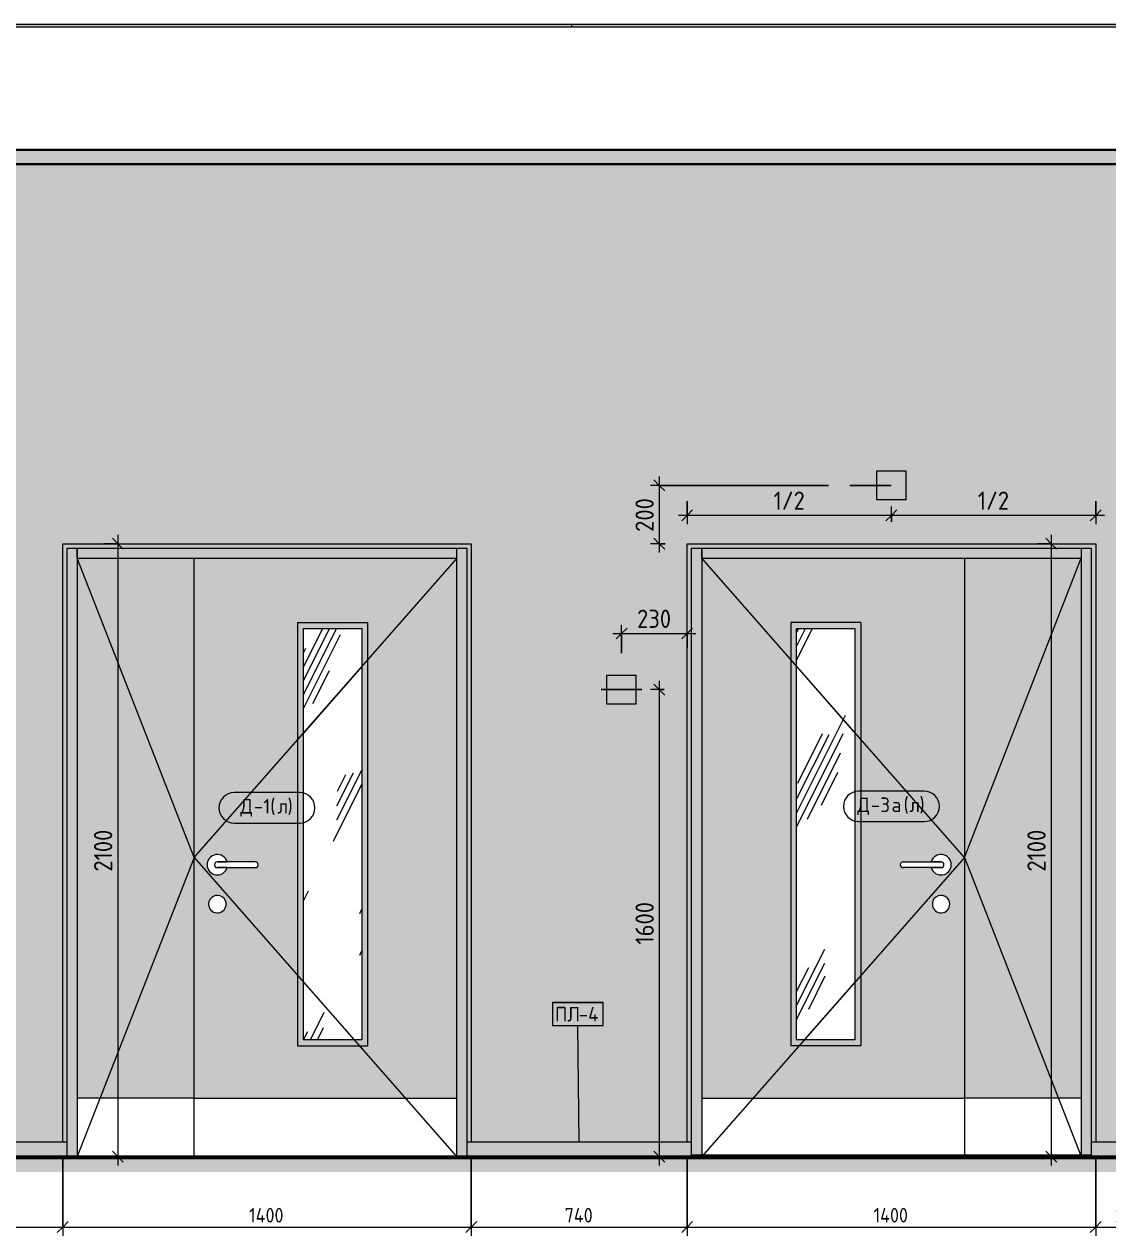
# Model space of a CAD drawing. Header units: millimetres. Extents: x 80461 to 154144, y -1987 to 15370.
# Drawn here: x 126409 to 130122, y 8129 to 12280 of the extents above; entities that cross this region are included whole.
import ezdxf

# ---------------------------------------------------------------- set-up
doc = ezdxf.new("R2010")
doc.units = ezdxf.units.MM
for name, color, linetype, lineweight in [('A-ANNO-DIMS', 7, 'Continuous', 9), ('A-ANNO-DIMS-25', 7, 'Continuous', 9), ('A-DETL', 7, 'Continuous', 9), ('A-DOOR', 7, 'Continuous', 9), ('A-DOOR-FRAM-1', 7, 'Continuous', 9), ('A-DOOR-IDEN', 7, 'Continuous', 9), ('A-FLOR', 7, 'Continuous', 9), ('A-GENM', 7, 'Continuous', 9), ('A-GENM-IDEN', 7, 'Continuous', 9), ('A-WALL-PATT', 7, 'Continuous', 9), ('I-WALL', 7, 'Continuous', 9), ('Ограждение', 7, 'Continuous', 9), ('Поручни', 7, 'Continuous', 9)]:
    doc.layers.add(name, color=color, linetype=linetype, lineweight=lineweight)
for name, color, linetype, lineweight, true_color in [('A-CLNG-1', 7, 'Continuous', 9, 0x787878), ('A-CLNG-FNSH-1', 7, 'Continuous', 30, 0x3c3c3c), ('A-FLOR-1', 7, 'Continuous', 9, 0x787878), ('A-FLOR-FNSH-2', 7, 'Continuous', 30, 0x3c3c3c), ('Q-SPCQ-1', 9, 'Continuous', 9, 0x808080), ('Q-SPCQ-2', 7, 'Continuous', 9, 0x7f7f7f)]:
    doc.layers.add(name, color=color, linetype=linetype, lineweight=lineweight, true_color=true_color)
doc.styles.add('GOST Common_5', font='GOST_Common.ttf', dxfattribs={"height": 50})
doc.styles.add('ISOCPEUR_2', font='isocpeur.ttf', dxfattribs={"width": 0.9, "height": 62.5})
doc.styles.add('ISOCPEUR_3', font='isocpeur.ttf', dxfattribs={"width": 0.9, "height": 50})
doc.dimstyles.new('ISO-2_0_0_9К_Средний_округл2', dxfattribs={"dimscale": 304.8, "dimtxt": 49.799059, "dimasz": 0.123031, "dimexe": 0.098425, "dimexo": 0, "dimgap": 0, "dimtad": 1, "dimdec": 0, "dimrnd": 10, "dimzin": 0, "dimdsep": 46, "dimtxsty": 'ISOCPEUR_3', "dimblk1": 'OBLIQUE', "dimblk2": 'OBLIQUE', "dimsah": 1, "dimcen": 0.09, "dimdle": 0.098425, "dimazin": 0, "dimtfac": 1, "dimtdec": 4, "dimtix": 1, "dimtmove": 0, "dimatfit": 3, "dimfxl": 1, "dimtvp": 1, "dimtolj": 1, "dimtzin": 0, "dimarcsym": 2})
doc.dimstyles.new('ISO-2_5_0_9К_БОЛЬШОЙ_1', dxfattribs={"dimscale": 304.8, "dimtxt": 62.248823, "dimasz": 0.123031, "dimexe": 0.098425, "dimexo": 0.246063, "dimgap": 0, "dimtad": 1, "dimdec": 0, "dimrnd": 10, "dimzin": 0, "dimdsep": 46, "dimtxsty": 'ISOCPEUR_2', "dimblk1": 'OBLIQUE', "dimblk2": 'OBLIQUE', "dimsah": 1, "dimcen": 0.09, "dimdle": 0.098425, "dimazin": 0, "dimtfac": 1, "dimtdec": 4, "dimtix": 1, "dimtmove": 0, "dimatfit": 3, "dimfxl": 1, "dimtvp": 1, "dimtolj": 1, "dimtzin": 0, "dimarcsym": 2})
pattern_1 = [(63.435, (63.5, 31.75), (-255.5833, 766.7475), [317.5, -190.5, 317.5, -190.5, -403.903]), (63.435, (63.5, 31.75), (-255.5833, 766.7475), [-1016, 127, -276.903]), (63.435, (47.6, 47.6), (-255.5833, 766.7475), [254, -317.5, 190.5, -190.5, -467.403]), (63.435, (47.6, 47.6), (-255.5833, 766.7475), [-952.5, 222.25, -245.153]), (63.435, (47.6, 95.25), (-255.5833, 766.7475), [190.5, -381, 127, -190.5, -530.903]), (63.435, (47.6, 95.25), (-255.5833, 766.7475), [-889, 285.75, -245.153]), (63.435, (95.25, 47.6), (-255.5833, 766.7475), [190.5, -381, 158.75, -6404.653]), (63.435, (142.9, 95.25), (-255.5833, 766.7475), [95.25, -476.25, 63.5, -6499.903]), (63.435, (63.5, 174.6), (-255.5833, 766.7475), [63.5, -476.25, 63.5, -254, -562.653]), (63.435, (63.5, 174.6), (-255.5833, 766.7475), [-857.25, 158.75, -403.903]), (63.435, (349.25, 127), (-255.5833, 766.7475), [317.5, -476.25, 381, -251.503]), (63.435, (349.25, 79.4), (-255.5833, 766.7475), [444.5, -317.5, 476.25, -188.003]), (63.435, (381, 95.25), (-255.5833, 766.7475), [508, -254, 381, -276.903]), (63.435, (428.6, 142.9), (-255.5833, 766.7475), [317.5, -444.5, 254, -403.903]), (63.435, (381, 238.1), (-255.5833, 766.7475), [158.75, -635, 190.5, -435.653]), (63.435, (476.25, 190.5), (-255.5833, 766.7475), [127, -635, 127, -530.903])]

# ---------------------------------------------------------------- blocks, each defined once
blk = doc.blocks.new('110_Дверь_СКБ_2Ст - Д-1_л_Лестничная клетка EIS60 2-32142534-Развертка 3_41-1')
at = {"layer": 'A-DOOR'}
blk.add_hatch(color=256, dxfattribs=at).paths.add_polyline_path([(93105, 8600), (93505, 8600), (93505, 10450), (93105, 10450), (93105, 8839.3)])
h = blk.add_hatch(color=256, dxfattribs=at)
h.paths.add_polyline_path([(93505, 8600), (94405, 8600), (94405, 10450), (93505, 10450), (93505, 8839.3)])
h.paths.add_polyline_path([(93880, 8800), (93880, 10210), (94080, 10210), (94080, 8800)])
h.paths.add_polyline_path([(93582.9, 9235.1), (93575.5, 9236.5), (93568.8, 9239.8), (93563, 9244.6), (93558.7, 9250.6), (93555.9, 9257.6), (93555, 9265), (93556, 9272.5), (93558.7, 9279.5), (93563.2, 9285.6), (93569.1, 9290.4), (93575.9, 9293.6), (93583.4, 9295), (93590.9, 9294.4), (93598.1, 9292), (93604.4, 9287.9), (93609.5, 9282.3), (93613, 9275.6), (93614.8, 9268.3), (93614.7, 9260.7), (93612.7, 9253.5), (93609, 9247), (93603.8, 9241.6), (93597.5, 9237.7), (93590.3, 9235.5)])
h.paths.add_polyline_path([(93584.5, 9365), (93575.5, 9366.3), (93567.2, 9369.9), (93560.1, 9375.4), (93554.6, 9382.7), (93551.2, 9391), (93550, 9400), (93551.2, 9409), (93554.6, 9417.3), (93560.1, 9424.6), (93567.2, 9430.1), (93576.3, 9433.8), (93585, 9434.9), (93593.5, 9434), (93601.9, 9430.7), (93609.2, 9425.3), (93614.9, 9418.3), (93618.5, 9410), (93715, 9410), (93717.6, 9409.7), (93720, 9408.7), (93722.1, 9407.1), (93723.7, 9405), (93724.7, 9402.6), (93725, 9400), (93724.7, 9397.4), (93723.7, 9395), (93722.1, 9392.9), (93720, 9391.3), (93717.6, 9390.3), (93715, 9390), (93618.5, 9390), (93614.9, 9381.7), (93609.2, 9374.7), (93601.9, 9369.3), (93593.5, 9366), (93584.9, 9365.1)])
h = blk.add_hatch(dxfattribs=at)
h.set_pattern_fill('FP_19', color=256, style=0, pattern_type=2)
h.set_pattern_definition(pattern_1)
h.paths.add_polyline_path([(93880, 8800), (94080, 8800), (94080, 10210), (93880, 10210), (93880, 8839.3)])
at = {"layer": 'A-DOOR-FRAM-1'}
for points in [[(94455, 8450), (94455, 10500), (93055, 10500), (93055, 8450), (93070, 8450), (93070, 10485), (94440, 10485), (94440, 8450)], [(93105, 8400), (93105, 10485), (93070, 10485), (93070, 8400)], [(93426.3, 10450), (94405, 10450), (94405, 10485), (93105, 10485), (93105, 10450)], [(94440, 8400), (94440, 10485), (94405, 10485), (94405, 8400)]]:
    blk.add_hatch(color=256, dxfattribs=at).paths.add_polyline_path(points)
at = {"layer": 'A-DOOR'}
for p, q in [((93505, 8600), (93505, 10450)), ((93505, 8600), (93505, 10450)), ((93860, 10230), (94100, 10230)), ((93860, 10230), (93860, 8780)), ((94100, 10230), (94100, 8780)), ((93880, 8800), (93880, 10210)), ((93880, 10210), (94080, 10210)), ((94080, 10210), (94080, 8800)), ((94080, 10078.9), (93880, 9851.4)), ((93715, 9410), (93585, 9410)), ((93585, 9410), (93618.5, 9410)), ((93585, 9390), (93715, 9390)), ((93618.5, 9390), (93585, 9390)), ((93880, 8997.9), (94053.8, 8800)), ((93860, 8780), (94100, 8780)), ((94080, 8800), (93880, 8800)), ((93505, 8600), (93105, 8600)), ((93505, 8600), (94405, 8600)), ((93505, 8400), (93505, 8600)), ((93505, 8400), (93505, 8600))]:
    blk.add_line(p, q, dxfattribs=at)
for centre, radius, start, end in [((93585, 9400), 35, 16.6015, 180), ((93585, 9400), 35, 180, 343.3985), ((93585, 9400), 10, 90, 270), ((93585, 9400), 10, 90, 270), ((93715, 9400), 10, 270, 90), ((93585, 9265), 30, 351.8301, 180), ((93585, 9265), 30, 180, 351.8301)]:
    blk.add_arc(centre, radius, start, end, dxfattribs=at)
at = {"layer": 'A-DOOR-FRAM-1'}
for p, q in [((93070, 8450), (93070, 10485)), ((93070, 10485), (94440, 10485)), ((93105, 10450), (93105, 10485)), ((93105, 10485), (93105, 8400)), ((94405, 10485), (94405, 10450)), ((94405, 10485), (94405, 8400)), ((94440, 10485), (94440, 8450)), ((93105, 10450), (94405, 10450))]:
    blk.add_line(p, q, dxfattribs=at)
blk = doc.blocks.new('110_Дверь_СКБ_2Ст - Д-3а 1450x2100h_Лестничная клетка из коридора-32352288-Развертка 3_41-1')
at = {"layer": 'A-DOOR'}
h = blk.add_hatch(color=256, dxfattribs=at)
h.paths.add_polyline_path([(95507.5, 8600), (96145, 8600), (96145, 10450), (95245, 10450), (95245, 8600), (95407.5, 8600)])
h.paths.add_polyline_path([(95570, 8800), (95570, 10210), (95770, 10210), (95770, 8800)])
h.paths.add_polyline_path([(96067.1, 9235.1), (96059.7, 9235.5), (96052.5, 9237.7), (96045.6, 9242.2), (96041, 9247), (96037.3, 9253.5), (96035.3, 9260.7), (96035.3, 9268.8), (96037, 9275.6), (96041, 9282.8), (96045.6, 9287.9), (96051.9, 9292), (96059.1, 9294.4), (96066.6, 9295), (96074.1, 9293.6), (96080.9, 9290.4), (96086.8, 9285.6), (96091.3, 9279.5), (96094, 9272.5), (96095, 9265), (96094, 9257.5), (96091.3, 9250.6), (96087, 9244.6), (96081.2, 9239.8), (96074.5, 9236.5), (96069, 9235.4)])
h.paths.add_polyline_path([(96065.5, 9365), (96056.5, 9366), (96048.1, 9369.3), (96040.8, 9374.7), (96035.1, 9381.7), (96031.5, 9390), (95935, 9390), (95932.4, 9390.3), (95930, 9391.3), (95927.9, 9392.9), (95926.3, 9395), (95925.3, 9397.4), (95925, 9400), (95925.3, 9402.6), (95926.3, 9405), (95927.9, 9407.1), (95930, 9408.7), (95932.4, 9409.7), (95935, 9410), (96031.5, 9410), (96035.1, 9418.3), (96040.8, 9425.3), (96048.1, 9430.7), (96056.5, 9434), (96065.5, 9435), (96074.5, 9433.7), (96082.8, 9430.1), (96089.9, 9424.6), (96095.4, 9417.3), (96098.8, 9409), (96100, 9400), (96098.8, 9391), (96095.4, 9382.7), (96089.9, 9375.4), (96082.8, 9369.9), (96073.7, 9366.2), (96067.6, 9365.3)])
blk.add_hatch(color=256, dxfattribs=at).paths.add_polyline_path([(96545, 8600), (96545, 10450), (96145, 10450), (96145, 8600), (96386.1, 8600)])
h = blk.add_hatch(dxfattribs=at)
h.set_pattern_fill('FP_19', color=256, style=0, pattern_type=2)
h.set_pattern_definition(pattern_1)
h.paths.add_polyline_path([(95570, 8800), (95770, 8800), (95770, 10210), (95570, 10210), (95570, 8839.3)])
at = {"layer": 'A-DOOR-FRAM-1'}
for points in [[(96580, 8450), (96595, 8450), (96595, 10500), (95195, 10500), (95195, 8450), (95210, 8450), (95210, 10485), (96580, 10485), (96580, 8470.6)], [(95226.3, 8406.3), (95245, 8406.3), (95245, 10485), (95210, 10485), (95210, 8406.3)], [(96386.1, 10450), (96545, 10450), (96545, 10485), (95245, 10485), (95245, 10450), (96145, 10450)], [(96580, 8406.3), (96580, 10485), (96545, 10485), (96545, 8406.3), (96577.2, 8406.3)]]:
    blk.add_hatch(color=256, dxfattribs=at).paths.add_polyline_path(points)
at = {"layer": 'A-DOOR'}
for p, q in [((96145, 10450), (96145, 8600)), ((96145, 10450), (96145, 8600)), ((95790, 10230), (95550, 10230)), ((95550, 10230), (95550, 8780)), ((95790, 10230), (95790, 8780)), ((95570, 8800), (95570, 10210)), ((95570, 10210), (95770, 10210)), ((95770, 10210), (95770, 8800)), ((95570, 10078.9), (95770, 9851.4)), ((95935, 9410), (96065, 9410)), ((96065, 9390), (95935, 9390)), ((96065, 9410), (96031.5, 9410)), ((96031.5, 9390), (96065, 9390)), ((95770, 8997.9), (95596.2, 8800)), ((95790, 8780), (95550, 8780)), ((95770, 8800), (95570, 8800)), ((95245, 8600), (96145, 8600)), ((96145, 8600), (96145, 8406.3)), ((96545, 8600), (96145, 8600)), ((96145, 8600), (96145, 8406.3))]:
    blk.add_line(p, q, dxfattribs=at)
for centre, radius, start, end in [((96065, 9400), 35, 0, 163.3985), ((95935, 9400), 10, 90, 270), ((96065, 9400), 35, 196.6015, 0), ((96065, 9400), 10, 270, 90), ((96065, 9400), 10, 270, 90), ((96065, 9265), 30, 0, 188.1699), ((96065, 9265), 30, 188.1699, 0)]:
    blk.add_arc(centre, radius, start, end, dxfattribs=at)
at = {"layer": 'A-DOOR-FRAM-1'}
for p, q in [((95210, 8450), (95210, 10485)), ((95210, 10485), (96580, 10485)), ((95245, 10450), (95245, 10485)), ((95245, 10485), (95245, 8406.3)), ((96545, 10485), (96545, 10450)), ((96545, 10485), (96545, 8406.3)), ((96580, 10485), (96580, 8450)), ((95245, 10450), (96545, 10450))]:
    blk.add_line(p, q, dxfattribs=at)
blk = doc.blocks.new('Плинтус - Плинтус светлый _сад_-33488249-Развертка 3_41-1')
at = {"layer": 'A-GENM'}
blk.add_hatch(color=256, dxfattribs=at).paths.add_polyline_path([(93003.5, 8400), (93070, 8400), (93070, 8450), (92235, 8450), (92235, 8402), (92238.5, 8402), (92238.5, 8400), (92810, 8400)])
for p, q in [((92235, 8450), (93070, 8450)), ((92235, 8450), (92235, 8402)), ((93070, 8400), (93070, 8450))]:
    blk.add_line(p, q, dxfattribs=at)
blk = doc.blocks.new('Плинтус - Плинтус светлый _сад_-33488247-Развертка 3_41-1')
at = {"layer": 'A-GENM'}
blk.add_hatch(color=256, dxfattribs=at).paths.add_polyline_path([(95117.6, 8400), (95209.9, 8400), (95209.9, 8450), (94440, 8450), (94440, 8400), (94820, 8400)])
for p, q in [((94440, 8450), (95210, 8450)), ((94440, 8450), (94440, 8400)), ((95210, 8402), (95210, 8450))]:
    blk.add_line(p, q, dxfattribs=at)
blk = doc.blocks.new('Плинтус - Плинтус светлый _сад_-33488243-Развертка 3_41-1')
at = {"layer": 'A-GENM'}
blk.add_hatch(color=256, dxfattribs=at).paths.add_polyline_path([(97470, 8400), (98010, 8400), (98010, 8402), (98464, 8402), (98464, 8450), (96580, 8450), (96580, 8400), (97231.7, 8400)])
for q in [(98464, 8450), (96580, 8400)]:
    blk.add_line((96580, 8450), q, dxfattribs=at)
blk = doc.blocks.new('оповещатель охранно-звуковойrfa - Сигнальная лампа-29719814-Развертка 3_41-1')
at = {"layer": 'Q-SPCQ-2'}
blk.add_hatch(color=256, dxfattribs=at).paths.add_polyline_path([(95945, 10650), (95945, 10750), (95845, 10750), (95845, 10650)])
at = {"layer": 'Q-SPCQ-1'}
for p, q in [((95845, 10750), (95945, 10750)), ((95845, 10650), (95845, 10750)), ((95945, 10650), (95945, 10750)), ((95752.9, 10700), (95894.6, 10700)), ((95752.9, 10700), (95894.6, 10700)), ((95894.6, 10700), (95752.9, 10700)), ((95752.9, 10700), (95894.6, 10700)), ((95754.6, 10700), (95893.6, 10700)), ((95893.6, 10700), (95754.6, 10700)), ((95945, 10650), (95845, 10650))]:
    blk.add_line(p, q, dxfattribs=at)
blk = doc.blocks.new('Проводная кнопка сброса GC-0421W1 - Кнопка выхода 2-29719815-Развертка 3_41-1')
at = {"layer": 'Q-SPCQ-2'}
blk.add_hatch(color=256, dxfattribs=at).paths.add_polyline_path([(95001.2, 9950), (95020, 9950), (95020, 10050), (94920, 10050), (94920, 9950)])
at = {"layer": 'Q-SPCQ-1'}
for p, q in [((94920, 10050), (95020, 10050)), ((94920, 9950), (94920, 10050)), ((95020, 9950), (95020, 10050)), ((94900.8, 10000), (95039.9, 10000)), ((95039.9, 10000), (94900.8, 10000)), ((95019.6, 10000), (94920.7, 10000)), ((94921.2, 10000), (95020.2, 10000)), ((94930.1, 10000), (95009.3, 10000)), ((95009.3, 10000), (94930.1, 10000)), ((95020, 9950), (94920, 9950))]:
    blk.add_line(p, q, dxfattribs=at)
blk = doc.blocks.new('Ограждение - Ограждение-32882318-Развертка 3_41-1')
at = {"layer": 'Ограждение'}
blk.add_hatch(color=256, dxfattribs=at).paths.add_polyline_path([(96579.9, 8400), (96580, 8400), (96580, 8406.3), (95210, 8406.3), (95210, 8402), (96579.9, 8402)])
at = {"layer": 'Поручни'}
blk.add_line((95210, 8406.3), (96580, 8406.3), dxfattribs=at)
blk = doc.blocks.new('DIMBLOCK17-Развертка 3_41-1')
at = {"layer": 'A-ANNO-DIMS-25'}
for p, q in [((125735.6, 8400), (125735.6, 8128.7)), ((125735.6, 8158.7), (125735.6, 8400)), ((126540.6, 8400), (126540.6, 8128.7)), ((126540.6, 8158.7), (126540.6, 8400)), ((125735.6, 8158.7), (126540.6, 8158.7))]:
    blk.add_line(p, q, dxfattribs=at)
at = {"layer": 'A-ANNO-DIMS-25', "lineweight": 20}
for p, q in [((125735.6, 8158.7), (125716.9, 8139.9)), ((125735.6, 8158.7), (125754.4, 8177.4)), ((126540.6, 8158.7), (126521.9, 8139.9)), ((126540.6, 8158.7), (126559.4, 8177.4))]:
    blk.add_line(p, q, dxfattribs=at)
at = {"layer": 'A-ANNO-DIMS-25', "color": 0, "insert": (126095, 8224), "char_height": 50, "width": 103.429, "attachment_point": 1, "line_spacing_factor": 1.149209, "style": 'ISOCPEUR_3'}
blk.add_mtext('810', dxfattribs=at)
blk = doc.blocks.new('_Oblique')
at = {"color": 0, "linetype": 'ByBlock', "lineweight": -2}
blk.add_line((-0.5, -0.5), (0.5, 0.5), dxfattribs=at)
blk = doc.blocks.new('DIMBLOCK18-Развертка 3_41-1')
at = {"layer": 'A-ANNO-DIMS-25'}
for p, q in [((126540.6, 8400), (126540.6, 8128.7)), ((126540.6, 8158.7), (126540.6, 8400)), ((127940.6, 8400), (127940.6, 8128.7)), ((127940.6, 8158.7), (127940.6, 8400)), ((126540.6, 8158.7), (127940.6, 8158.7))]:
    blk.add_line(p, q, dxfattribs=at)
at = {"layer": 'A-ANNO-DIMS-25', "lineweight": 20}
for p, q in [((126540.6, 8158.7), (126521.9, 8139.9)), ((126540.6, 8158.7), (126559.4, 8177.4)), ((127940.6, 8158.7), (127921.9, 8139.9)), ((127940.6, 8158.7), (127959.4, 8177.4))]:
    blk.add_line(p, q, dxfattribs=at)
at = {"layer": 'A-ANNO-DIMS-25', "color": 0, "insert": (127179.3, 8224), "char_height": 50, "width": 147.099, "attachment_point": 1, "line_spacing_factor": 1.149209, "style": 'ISOCPEUR_3'}
blk.add_mtext('1400', dxfattribs=at)
blk = doc.blocks.new('DIMBLOCK19-Развертка 3_41-1')
at = {"layer": 'A-ANNO-DIMS-25'}
for p, q in [((127940.6, 8400), (127940.6, 8128.7)), ((127940.6, 8158.7), (127940.6, 8400)), ((128680.6, 8400), (128680.6, 8128.7)), ((128680.6, 8158.7), (128680.6, 8400)), ((127940.6, 8158.7), (128680.6, 8158.7))]:
    blk.add_line(p, q, dxfattribs=at)
at = {"layer": 'A-ANNO-DIMS-25', "lineweight": 20}
for p, q in [((127940.6, 8158.7), (127921.9, 8139.9)), ((127940.6, 8158.7), (127959.4, 8177.4)), ((128680.6, 8158.7), (128661.9, 8139.9)), ((128680.6, 8158.7), (128699.4, 8177.4))]:
    blk.add_line(p, q, dxfattribs=at)
at = {"layer": 'A-ANNO-DIMS-25', "color": 0, "insert": (128260.8, 8224), "char_height": 50, "width": 119.518, "attachment_point": 1, "line_spacing_factor": 1.149209, "style": 'ISOCPEUR_3'}
blk.add_mtext('740', dxfattribs=at)
blk = doc.blocks.new('DIMBLOCK20-Развертка 3_41-1')
at = {"layer": 'A-ANNO-DIMS-25'}
for p, q in [((128680.6, 8400), (128680.6, 8128.7)), ((128680.6, 8158.7), (128680.6, 8400)), ((130080.6, 8400), (130080.6, 8128.7)), ((130080.6, 8158.7), (130080.6, 8400)), ((128680.6, 8158.7), (130080.6, 8158.7))]:
    blk.add_line(p, q, dxfattribs=at)
at = {"layer": 'A-ANNO-DIMS-25', "lineweight": 20}
for p, q in [((128680.6, 8158.7), (128661.9, 8139.9)), ((128680.6, 8158.7), (128699.4, 8177.4)), ((130080.6, 8158.7), (130061.9, 8139.9)), ((130080.6, 8158.7), (130099.4, 8177.4))]:
    blk.add_line(p, q, dxfattribs=at)
at = {"layer": 'A-ANNO-DIMS-25', "color": 0, "insert": (129319.3, 8224), "char_height": 50, "width": 147.099, "attachment_point": 1, "line_spacing_factor": 1.149209, "style": 'ISOCPEUR_3'}
blk.add_mtext('1400', dxfattribs=at)
blk = doc.blocks.new('DIMBLOCK21-Развертка 3_41-1')
at = {"layer": 'A-ANNO-DIMS-25'}
for p, q in [((130305.6, 8540), (130305.6, 8128.7)), ((130305.6, 8158.7), (130305.6, 8540)), ((130080.6, 8400), (130080.6, 8128.7)), ((130080.6, 8158.7), (130080.6, 8400)), ((130080.6, 8158.7), (130305.6, 8158.7))]:
    blk.add_line(p, q, dxfattribs=at)
at = {"layer": 'A-ANNO-DIMS-25', "lineweight": 20}
for p, q in [((130080.6, 8158.7), (130061.9, 8139.9)), ((130080.6, 8158.7), (130099.4, 8177.4)), ((130305.6, 8158.7), (130286.9, 8139.9)), ((130305.6, 8158.7), (130324.4, 8177.4))]:
    blk.add_line(p, q, dxfattribs=at)
at = {"layer": 'A-ANNO-DIMS-25', "color": 0, "insert": (130145.7, 8224), "char_height": 50, "width": 113.772, "attachment_point": 1, "line_spacing_factor": 1.149209, "style": 'ISOCPEUR_3'}
blk.add_mtext('230', dxfattribs=at)
blk = doc.blocks.new('М_двери - Типоразмер_рамка-25223575-Развертка 3_41-1')
at = {"layer": 'A-DOOR-IDEN'}
for p, q in [((85683.9, 9647), (85459.1, 9647)), ((85459.1, 9543), (85683.9, 9543))]:
    blk.add_line(p, q, dxfattribs=at)
for centre, start, end in [((85459.1, 9595), 90, 270), ((85683.9, 9595), 270, 90)]:
    blk.add_arc(centre, 52, start, end, dxfattribs=at)
blk = doc.blocks.new('Mark Reiling - Mark Reiling-26174330-Развертка 3_41-1')
at = {"layer": 'A-GENM-IDEN'}
for p, q in [((90763.3, 8927.8), (90763.3, 8849)), ((90763.3, 8927.8), (90936.7, 8927.8)), ((90936.7, 8927.8), (90763.3, 8927.8)), ((90763.3, 8927.8), (90763.3, 8849)), ((90936.7, 8849), (90936.7, 8927.8)), ((90936.7, 8849), (90936.7, 8927.8)), ((90763.3, 8849), (90936.7, 8849)), ((90763.3, 8849), (90936.7, 8849))]:
    blk.add_line(p, q, dxfattribs=at)
blk = doc.blocks.new('DIMBLOCK30-Развертка 3_41-1')
at = {"layer": 'A-ANNO-DIMS-25'}
for p, q in [((128455.6, 10125), (128455.6, 10222.3)), ((128680.6, 10143.8), (128680.6, 10222.3)), ((128425.6, 10192.3), (128710.6, 10192.3)), ((128455.6, 10192.3), (128455.6, 10125)), ((128680.6, 10192.3), (128680.6, 10143.8))]:
    blk.add_line(p, q, dxfattribs=at)
at = {"layer": 'A-ANNO-DIMS-25', "lineweight": 20}
for p, q in [((128455.6, 10192.3), (128436.9, 10173.6)), ((128455.6, 10192.3), (128474.4, 10211.1)), ((128680.6, 10192.3), (128661.9, 10173.6)), ((128680.6, 10192.3), (128699.4, 10211.1))]:
    blk.add_line(p, q, dxfattribs=at)
at = {"layer": 'A-ANNO-DIMS-25', "color": 0, "insert": (128508.9, 10274), "char_height": 62.5, "width": 142.215, "attachment_point": 1, "line_spacing_factor": 1.149209, "style": 'ISOCPEUR_2'}
blk.add_mtext('230', dxfattribs=at)
blk = doc.blocks.new('DIMBLOCK31-Развертка 3_41-1')
at = {"layer": 'A-ANNO-DIMS-25', "lineweight": 20}
for p, q in [((128585.1, 10000), (128566.4, 10018.8)), ((128585.1, 10000), (128603.9, 9981.2)), ((128585.1, 8400), (128566.4, 8418.7)), ((128585.1, 8400), (128603.9, 8381.2))]:
    blk.add_line(p, q, dxfattribs=at)
at = {"layer": 'A-ANNO-DIMS-25'}
for p, q in [((128585.1, 10030), (128585.1, 8370)), ((128601.5, 10000), (128555.1, 10000)), ((128585.1, 10000), (128601.5, 10000)), ((128536.6, 8400), (128615.1, 8400)), ((128585.1, 8400), (128536.6, 8400))]:
    blk.add_line(p, q, dxfattribs=at)
at = {"layer": 'A-ANNO-DIMS-25', "color": 0, "insert": (128503.5, 9126.4), "char_height": 62.5, "width": 176.691, "attachment_point": 1, "rotation": 90, "line_spacing_factor": 1.149209, "style": 'ISOCPEUR_2'}
blk.add_mtext('1600', dxfattribs=at)
blk = doc.blocks.new('DIMBLOCK32-Развертка 3_41-1')
at = {"layer": 'A-ANNO-DIMS-25'}
for p, q in [((130080.6, 10645.5), (130080.6, 10567)), ((130080.6, 10597), (130080.6, 10645.5)), ((129380.6, 10575), (129380.6, 10627)), ((130110.6, 10597), (129380.6, 10597)), ((129380.6, 10597), (129380.6, 10575))]:
    blk.add_line(p, q, dxfattribs=at)
at = {"layer": 'A-ANNO-DIMS-25', "lineweight": 20}
for p, q in [((129380.6, 10597), (129361.9, 10578.2)), ((129380.6, 10597), (129399.4, 10615.7)), ((130080.6, 10597), (130061.9, 10578.2)), ((130080.6, 10597), (130099.4, 10615.7))]:
    blk.add_line(p, q, dxfattribs=at)
at = {"layer": 'A-ANNO-DIMS-25', "color": 0, "insert": (129676.7, 10678.6), "char_height": 62.5, "width": 129.286, "attachment_point": 1, "line_spacing_factor": 1.149209, "style": 'ISOCPEUR_2'}
blk.add_mtext('1/2', dxfattribs=at)
blk = doc.blocks.new('DIMBLOCK33-Развертка 3_41-1')
at = {"layer": 'A-ANNO-DIMS-25'}
for p, q in [((128680.6, 10645.5), (128680.6, 10567)), ((128680.6, 10597), (128680.6, 10645.5)), ((129380.6, 10597), (128650.6, 10597)), ((129380.6, 10575), (129380.6, 10627)), ((129380.6, 10597), (129380.6, 10575))]:
    blk.add_line(p, q, dxfattribs=at)
at = {"layer": 'A-ANNO-DIMS-25', "lineweight": 20}
for p, q in [((128680.6, 10597), (128661.9, 10578.2)), ((128680.6, 10597), (128699.4, 10615.7)), ((129380.6, 10597), (129361.9, 10578.2)), ((129380.6, 10597), (129399.4, 10615.7))]:
    blk.add_line(p, q, dxfattribs=at)
at = {"layer": 'A-ANNO-DIMS-25', "color": 0, "insert": (128976.7, 10678.6), "char_height": 62.5, "width": 129.286, "attachment_point": 1, "line_spacing_factor": 1.149209, "style": 'ISOCPEUR_2'}
blk.add_mtext('1/2', dxfattribs=at)
blk = doc.blocks.new('DIMBLOCK34-Развертка 3_41-1')
at = {"layer": 'A-ANNO-DIMS-25', "lineweight": 20}
for p, q in [((128585.1, 10700), (128566.4, 10718.8)), ((128585.1, 10700), (128603.9, 10681.2)), ((128585.1, 10500), (128566.4, 10518.7)), ((128585.1, 10500), (128603.9, 10481.2))]:
    blk.add_line(p, q, dxfattribs=at)
at = {"layer": 'A-ANNO-DIMS-25'}
for p, q in [((128585.1, 10730), (128585.1, 10470)), ((129165.2, 10700), (128555.1, 10700)), ((128585.1, 10700), (129165.2, 10700)), ((128605.6, 10500), (128555.1, 10500)), ((128585.1, 10500), (128605.6, 10500))]:
    blk.add_line(p, q, dxfattribs=at)
at = {"layer": 'A-ANNO-DIMS-25', "color": 0, "insert": (128503.5, 10540.7), "char_height": 62.5, "width": 142.215, "attachment_point": 1, "rotation": 90, "line_spacing_factor": 1.149209, "style": 'ISOCPEUR_2'}
blk.add_mtext('200', dxfattribs=at)
blk = doc.blocks.new('DIMBLOCK37-Развертка 3_41-1')
at = {"layer": 'A-ANNO-DIMS-25', "lineweight": 20}
for p, q in [((126729.5, 10500), (126710.8, 10518.7)), ((126729.5, 10500), (126748.3, 10481.2)), ((126729.5, 8400), (126710.8, 8418.7)), ((126729.5, 8400), (126748.3, 8381.2))]:
    blk.add_line(p, q, dxfattribs=at)
at = {"layer": 'A-ANNO-DIMS-25'}
for p, q in [((126729.5, 10530), (126729.5, 8370)), ((126681, 10500), (126759.5, 10500)), ((126729.5, 10500), (126681, 10500)), ((126681, 8400), (126759.5, 8400)), ((126729.5, 8400), (126681, 8400))]:
    blk.add_line(p, q, dxfattribs=at)
at = {"layer": 'A-ANNO-DIMS-25', "color": 0, "insert": (126647.9, 9376.4), "char_height": 62.5, "width": 176.691, "attachment_point": 1, "rotation": 90, "line_spacing_factor": 1.149209, "style": 'ISOCPEUR_2'}
blk.add_mtext('2100', dxfattribs=at)
blk = doc.blocks.new('DIMBLOCK38-Развертка 3_41-1')
at = {"layer": 'A-ANNO-DIMS-25', "lineweight": 20}
for p, q in [((129928.1, 10500), (129909.4, 10518.7)), ((129928.1, 10500), (129946.9, 10481.2)), ((129928.1, 8400), (129909.4, 8418.7)), ((129928.1, 8400), (129946.9, 8381.2))]:
    blk.add_line(p, q, dxfattribs=at)
at = {"layer": 'A-ANNO-DIMS-25'}
for p, q in [((129928.1, 10530), (129928.1, 8370)), ((129879.6, 10500), (129958.1, 10500)), ((129928.1, 10500), (129879.6, 10500)), ((129879.6, 8400), (129958.1, 8400)), ((129928.1, 8400), (129879.6, 8400))]:
    blk.add_line(p, q, dxfattribs=at)
at = {"layer": 'A-ANNO-DIMS-25', "color": 0, "insert": (129846.5, 9376.4), "char_height": 62.5, "width": 176.691, "attachment_point": 1, "rotation": 90, "line_spacing_factor": 1.149209, "style": 'ISOCPEUR_2'}
blk.add_mtext('2100', dxfattribs=at)

msp = doc.modelspace()

# ---------------------------------------------------------------- hatches: boundary and pattern name
at = {"layer": 'A-CLNG-1'}
msp.add_hatch(color=256, dxfattribs=at).paths.add_polyline_path([(125220.7, 11800), (131964.6, 11800), (131964.6, 11850), (118476.6, 11850), (118476.6, 11800), (123529.4, 11800)])
at = {"layer": 'A-FLOR'}
msp.add_hatch(color=256, dxfattribs=at).paths.add_polyline_path([(128695.5, 8400), (130065.5, 8400), (130065.5, 8402), (128695.5, 8402)])
at = {"layer": 'A-FLOR-1'}
msp.add_hatch(color=256, dxfattribs=at).paths.add_polyline_path([(131774.4, 8347.7), (131985.6, 8347.7), (131985.6, 8395), (118455.6, 8395), (118455.6, 8347.7), (131668.7, 8347.7)])
at = {"layer": 'A-WALL-PATT'}
h = msp.add_hatch(color=256, dxfattribs=at)
h.paths.add_polyline_path([(130305.6, 8450), (131964.6, 8450), (131964.6, 8700), (131285.6, 8700), (131285.6, 10500), (131964.6, 10500), (131964.6, 11800), (118476.6, 11800), (118476.6, 8450), (118595.6, 8450), (118595.6, 10500), (119545.6, 10500), (119545.6, 8450), (122935.6, 8450), (122935.6, 10500), (123885.6, 10500), (123885.6, 8450), (124785.6, 8450), (124785.6, 10500), (125735.6, 10500), (125735.6, 8450), (126540.6, 8450), (126540.6, 10500), (127940.6, 10500), (127940.6, 8450), (128680.6, 8450), (128680.6, 10500), (130080.6, 10500), (130080.6, 8450), (130294.5, 8450)])
h.paths.add_polyline_path([(130305.6, 8700), (130305.6, 10500), (131005.6, 10500), (131005.6, 8700), (130355.6, 8700)])
h.paths.add_polyline_path([(121685.6, 8700), (120985.6, 8700), (120985.6, 10500), (121685.6, 10500), (121685.6, 8839.3)])
h.paths.add_polyline_path([(120146.8, 8700), (120104, 8700), (120104, 10500), (120804, 10500), (120804, 8700), (120154, 8700)])
h.paths.add_polyline_path([(125845.6, 9259), (125844.6, 9259), (125844.6, 9341), (125926.6, 9341), (125926.6, 9259), (125847.6, 9259)])
h.paths.add_polyline_path([(123995.6, 9259), (123994.6, 9259), (123994.6, 9341), (124076.6, 9341), (124076.6, 9259), (123997.6, 9259)])
h.paths.add_polyline_path([(125857.6, 9260), (125925.6, 9260), (125925.6, 9340), (125845.6, 9340), (125845.6, 9260), (125847.6, 9260)])
h.paths.add_polyline_path([(124075.6, 9260), (124075.6, 9340), (123995.6, 9340), (123995.6, 9260), (124073.6, 9260)])
h.paths.add_polyline_path([(124063.6, 9262), (123997.6, 9262), (123997.6, 9338), (124073.6, 9338), (124073.6, 9262)])
h.paths.add_polyline_path([(125912.6, 9262), (125847.6, 9262), (125847.6, 9338), (125923.6, 9338), (125923.6, 9262), (125913.6, 9262)])
h.paths.add_polyline_path([(125913.6, 9272), (125913.6, 9328), (125857.6, 9328), (125857.6, 9272), (125912.6, 9272)])
h.paths.add_polyline_path([(124007.6, 9272), (124063.6, 9272), (124063.6, 9328), (124007.6, 9328), (124007.6, 9273)])
h.paths.add_polyline_path([(125912.6, 9273), (125858.6, 9273), (125858.6, 9327), (125912.6, 9327)])
h.paths.add_polyline_path([(124008.6, 9273), (124008.6, 9327), (124062.6, 9327), (124062.6, 9273)])
h.paths.add_polyline_path([(128405.6, 9950), (128405.6, 10050), (128505.6, 10050), (128505.6, 9950), (128486.8, 9950)])
h.paths.add_polyline_path([(129330.6, 10650), (129330.6, 10750), (129430.6, 10750), (129430.6, 10650)])
at = {"layer": 'I-WALL'}
for points in [[(128279.9, 12270), (128285.6, 12270), (128285.6, 12280), (126295.6, 12280), (126295.6, 12270), (127757.6, 12270)], [(130301.9, 12270), (130305.6, 12270), (130305.6, 12280), (128285.6, 12280), (128285.6, 12270), (130294.5, 12270)]]:
    msp.add_hatch(color=256, dxfattribs=at).paths.add_polyline_path(points)

# ---------------------------------------------------------------- linework, layer by layer
at = {"layer": 'A-CLNG-FNSH-1'}
for p, q in [((131964.6, 11850), (118476.6, 11850)), ((131964.6, 11801), (118476.6, 11801)), ((118476.6, 11800), (131964.6, 11800))]:
    msp.add_line(p, q, dxfattribs=at)
at = {"layer": 'A-DETL'}
for p, q in [((126990.6, 9425), (126590.6, 10450)), ((126990.6, 9425), (127892, 10450)), ((129630.6, 9425), (128730.6, 10450)), ((129630.6, 9425), (130030.6, 10450)), ((126990.6, 9425), (126590.6, 8400)), ((126990.6, 9425), (127890.6, 8400)), ((129630.6, 9425), (128730.6, 8400)), ((129630.6, 9425), (130030.6, 8400))]:
    msp.add_line(p, q, dxfattribs=at)
at = {"layer": 'A-FLOR'}
for p, q in [((118455.6, 12280), (131985.8, 12280)), ((128695.5, 8402), (130065.5, 8402)), ((128695.5, 8400), (128695.5, 8402)), ((130065.5, 8402), (130065.5, 8400))]:
    msp.add_line(p, q, dxfattribs=at)
at = {"layer": 'A-FLOR-FNSH-2'}
for p, q in [((131985.8, 8400), (118455.6, 8400)), ((118455.6, 8395), (131985.8, 8395))]:
    msp.add_line(p, q, dxfattribs=at)
at = {"layer": 'A-GENM-IDEN'}
msp.add_line((128310.6, 8450), (128306.2, 8848), dxfattribs=at)
at = {"layer": 'I-WALL'}
for p, q in [((131985.6, 12270), (118455.6, 12270)), ((128285.6, 12270), (128285.6, 12280)), ((126540.6, 8450), (126540.6, 10500)), ((126540.6, 10500), (127940.6, 10500)), ((127940.6, 10500), (127940.6, 8450)), ((128680.6, 8450), (128680.6, 10500)), ((128680.6, 10500), (130080.6, 10500)), ((130080.6, 10500), (130080.6, 8450))]:
    msp.add_line(p, q, dxfattribs=at)

# ---------------------------------------------------------------- block references
at = {"layer": 'A-DOOR'}
for name in ['110_Дверь_СКБ_2Ст - Д-1_л_Лестничная клетка EIS60 2-32142534-Развертка 3_41-1', '110_Дверь_СКБ_2Ст - Д-3а 1450x2100h_Лестничная клетка из коридора-32352288-Развертка 3_41-1']:
    msp.add_blockref(name, (33485.6, 0), dxfattribs=at)
at = {"layer": 'A-DOOR-IDEN'}
for p in [(41669.1, 0), (43809.1, 5)]:
    msp.add_blockref('М_двери - Типоразмер_рамка-25223575-Развертка 3_41-1', p, dxfattribs=at)
at = {"layer": 'A-GENM'}
for name in ['Плинтус - Плинтус светлый _сад_-33488249-Развертка 3_41-1', 'Плинтус - Плинтус светлый _сад_-33488247-Развертка 3_41-1', 'Плинтус - Плинтус светлый _сад_-33488243-Развертка 3_41-1']:
    msp.add_blockref(name, (33485.6, 0), dxfattribs=at)
at = {"layer": 'A-GENM-IDEN'}
msp.add_blockref('Mark Reiling - Mark Reiling-26174330-Развертка 3_41-1', (37456.2, 0), dxfattribs=at)
at = {"layer": 'Q-SPCQ-1'}
for name in ['оповещатель охранно-звуковойrfa - Сигнальная лампа-29719814-Развертка 3_41-1', 'Проводная кнопка сброса GC-0421W1 - Кнопка выхода 2-29719815-Развертка 3_41-1']:
    msp.add_blockref(name, (33485.6, 0), dxfattribs=at)
at = {"layer": 'Поручни'}
msp.add_blockref('Ограждение - Ограждение-32882318-Развертка 3_41-1', (33485.6, 0), dxfattribs=at)

# ---------------------------------------------------------------- texts
at = {"layer": 'A-DOOR-IDEN', "char_height": 50, "attachment_point": 1, "style": 'GOST Common_5'}
for s, insert, width in [('\\fGOST Common|b0|i0|c204|p34|;(', (129422.2, 9630.3), 24.051), ('\\fGOST Common|b0|i0|c204|p34|;)', (129476.7, 9630.3), 24.051), ('\\fGOST Common|b0|i0|c204|p34|;Д', (127149.1, 9625.3), 56.118), ('-1(', (127195.4, 9625.3), 98.207), ('\\fGOST Common|b0|i0|c204|p34|;л', (127276.4, 9625.3), 42.089), ('\\fGOST Common|b0|i0|c204|p34|;)', (127311.1, 9625.3), 24.051), ('\\fGOST Common|b0|i0|c204|p34|;Д', (129263.4, 9630.3), 56.118), ('-3', (129309.7, 9630.3), 86.181), ('\\fGOST Common|b0|i0|c204|p34|;а', (129380.8, 9630.3), 50.105), ('\\fGOST Common|b0|i0|c204|p34|;л', (129442, 9630.3), 42.089)]:
    msp.add_mtext(s, dxfattribs=dict(at, insert=insert, width=width))
at = {"layer": 'A-GENM-IDEN', "char_height": 50, "attachment_point": 1, "style": 'GOST Common_5'}
for s, insert, width in [('ПЛ', (128227.6, 8912.8), 98.207), ('-4', (128308.7, 8912.8), 94.198)]:
    msp.add_mtext(s, dxfattribs=dict(at, insert=insert, width=width))

# ---------------------------------------------------------------- dimensions: what is measured, and where the dimension line sits
at = {"layer": 'A-ANNO-DIMS'}
for base, p1, p2, override, picture, middle in [((128585.1, 10500), (129240.2, 10700), (128680.6, 10500), {"dimpost": '<>', "dimfxl": 594.254059}, 'DIMBLOCK34-Развертка 3_41-1', (128553.9, 10600)), ((126729.5, 8400), (126756, 10500), (126756, 8400), {"dimpost": '<>', "dimfxl": 2100}, 'DIMBLOCK37-Развертка 3_41-1', (126698.3, 9450)), ((129928.1, 8400), (129954.6, 10500), (129954.6, 8400), {"dimpost": '<>', "dimfxl": 2100}, 'DIMBLOCK38-Развертка 3_41-1', (129896.9, 9450)), ((128585.1, 8400), (128526.5, 10000), (128611.6, 8400), {"dimpost": '<>', "dimfxl": 1602.265797}, 'DIMBLOCK31-Развертка 3_41-1', (128553.9, 9200))]:
    dim = msp.add_linear_dim(base=base, p1=p1, p2=p2, angle=90, dimstyle='ISO-2_5_0_9К_БОЛЬШОЙ_1', override=override, dxfattribs=at)
    dim.commit()
    dim.dimension.update_dxf_attribs({"geometry": picture, "text_midpoint": middle})
for base, p1, p2, picture, middle in [((128680.6, 10597), (129380.6, 10650), (128680.6, 10570.5), 'DIMBLOCK33-Развертка 3_41-1', (129030.6, 10628.2)), ((129380.6, 10597), (130080.6, 10570.5), (129380.6, 10650), 'DIMBLOCK32-Развертка 3_41-1', (129730.6, 10628.2))]:
    dim = msp.add_linear_dim(base=base, p1=p1, p2=p2, text='1/2', dimstyle='ISO-2_5_0_9К_БОЛЬШОЙ_1', override={"dimpost": '<>', "dimfxl": 704.504947}, dxfattribs=at)
    dim.commit()
    dim.dimension.update_dxf_attribs({"geometry": picture, "text_midpoint": middle})
for base, p1, p2, dimstyle, override, picture, middle in [((128680.6, 10192.3), (128455.6, 10050), (128680.6, 10218.8), 'ISO-2_5_0_9К_БОЛЬШОЙ_1', {"dimpost": '<>', "dimfxl": 281.305015}, 'DIMBLOCK30-Развертка 3_41-1', (128568.1, 10223.6)), ((130305.6, 8158.7), (130080.6, 8400), (130305.6, 8540), 'ISO-2_0_0_9К_Средний_округл2', {"dimpost": '<>', "dimfxl": 265}, 'DIMBLOCK21-Развертка 3_41-1', (130193.1, 8183.7)), ((126540.6, 8158.7), (125735.6, 8400), (126540.6, 8400), 'ISO-2_0_0_9К_Средний_округл2', {"dimpost": '<>', "dimfxl": 805}, 'DIMBLOCK17-Развертка 3_41-1', (126138.1, 8183.7)), ((127940.6, 8158.7), (126540.6, 8400), (127940.6, 8400), 'ISO-2_0_0_9К_Средний_округл2', {"dimpost": '<>', "dimfxl": 1400}, 'DIMBLOCK18-Развертка 3_41-1', (127240.6, 8183.7)), ((128680.6, 8158.7), (127940.6, 8400), (128680.6, 8400), 'ISO-2_0_0_9К_Средний_округл2', {"dimpost": '<>', "dimfxl": 740.000039}, 'DIMBLOCK19-Развертка 3_41-1', (128310.6, 8183.7)), ((130080.6, 8158.7), (128680.6, 8400), (130080.6, 8400), 'ISO-2_0_0_9К_Средний_округл2', {"dimpost": '<>', "dimfxl": 1400}, 'DIMBLOCK20-Развертка 3_41-1', (129380.6, 8183.7))]:
    dim = msp.add_linear_dim(base=base, p1=p1, p2=p2, dimstyle=dimstyle, override=override, dxfattribs=at)
    dim.commit()
    dim.dimension.update_dxf_attribs({"geometry": picture, "text_midpoint": middle})

doc.saveas('drawing.dxf')
